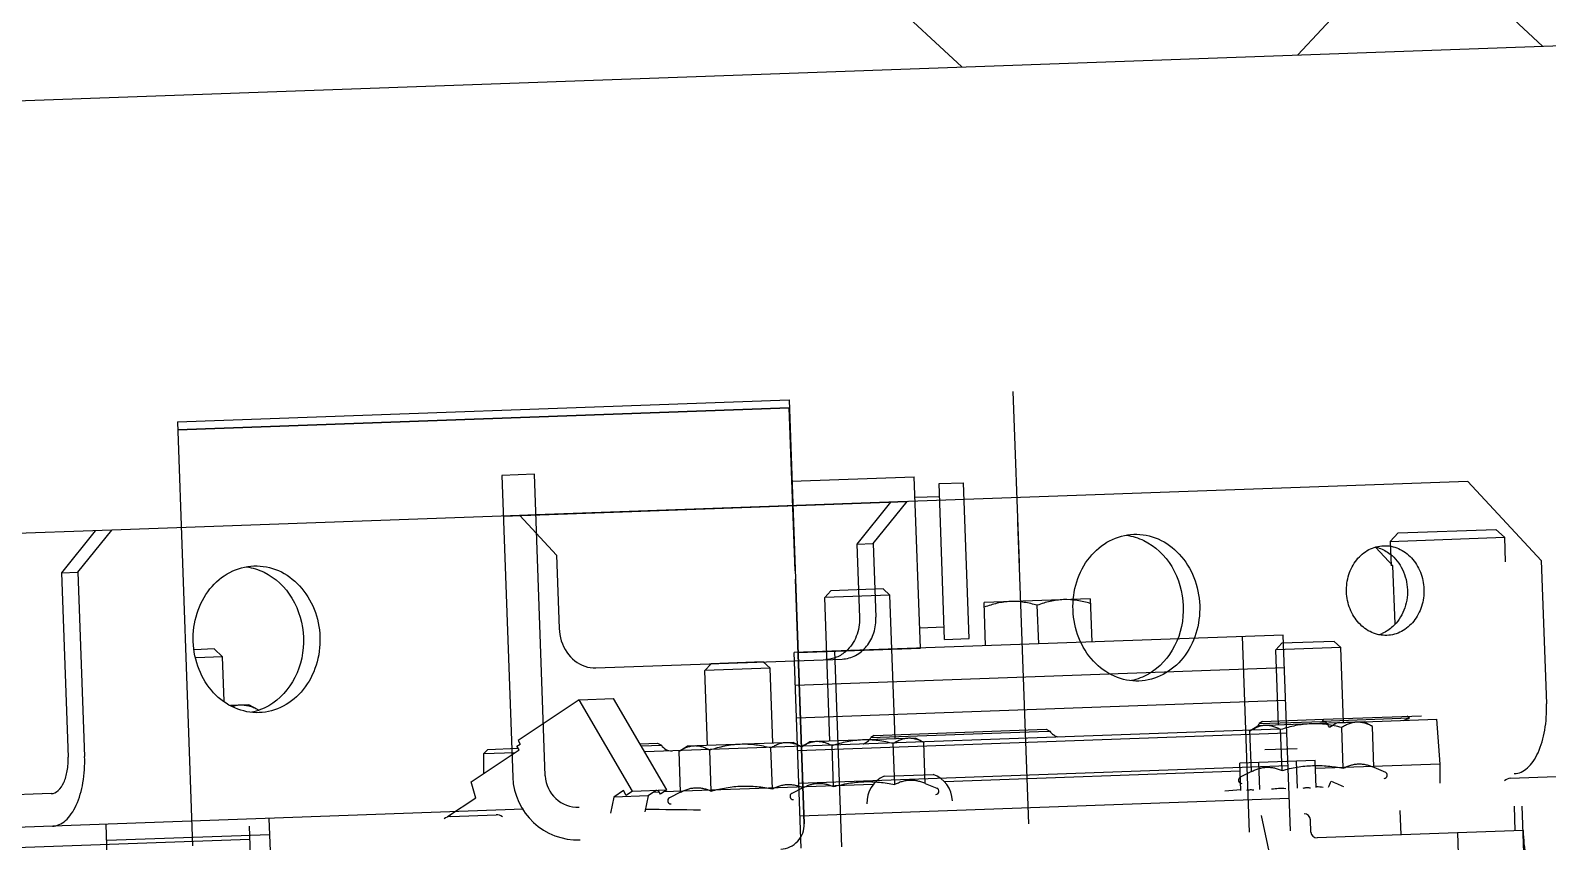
# Model space of a CAD drawing. Header units: millimetres. Extents: x 8884 to 18446, y 10737 to 16556.
# Drawn here: x 11181 to 11190.3, y 15461.19 to 15466.16 of the extents above; entities that cross this region are included whole.
import ezdxf

# ---------------------------------------------------------------- set-up
doc = ezdxf.new("R2010")
doc.units = ezdxf.units.MM
for name, color, linetype in [('05_CONCRETE', 2, 'Continuous'), ('05_HATCH CONCRETE', 252, 'Continuous'), ('CAR', 7, 'Continuous'), ('ZMATERIEL', 7, 'Continuous')]:
    doc.layers.add(name, color=color, linetype=linetype)

msp = doc.modelspace()

# ---------------------------------------------------------------- linework, layer by layer
at = {"color": 252, "linetype": 'Continuous'}
for p, q in [((11184.091, 15463.4396, 84.487), (11183.8911, 15463.4324, 84.487)), ((11183.8911, 15463.4324, 84.487), (11183.9576, 15461.5836, 84.487)), ((11184.1575, 15461.5908, 84.487), (11184.091, 15463.4396, 84.487)), ((11189.8108, 15463.3951, 84.487), (11184.1, 15463.1898, 84.487)), ((11189.8108, 15463.3951, 84.487), (11190.26, 15462.911, 84.487)), ((11183.9001, 15463.1826, 84.487), (11186.3737, 15463.2715, 84.487)), ((11186.3737, 15463.2715, 84.487), (11184.0018, 15463.1862, 84.487)), ((11186.2728, 15463.2679, 84.487), (11186.0661, 15463.0103, 84.487)), ((11186.1671, 15463.0139, 84.487), (11186.3737, 15463.2715, 84.487)), ((11184.0018, 15463.1862, 84.487), (11181.5006, 15463.0963, 84.487)), ((11184.1, 15463.1898, 84.487), (11183.9001, 15463.1826, 84.487)), ((11184.0018, 15463.1862, 84.487), (11184.2264, 15462.9441, 84.487)), ((11189.3824, 15463.0795, 84.487), (11189.982, 15463.1011, 84.487)), ((11189.982, 15463.1011, 84.487), (11190.0337, 15463.0529, 84.487)), ((11181.5006, 15463.0963, 84.487), (11180.491, 15463.06, 84.487)), ((11181.3996, 15463.0926, 84.487), (11181.193, 15462.8351, 84.487)), ((11181.2939, 15462.8387, 84.487), (11181.5006, 15463.0963, 84.487)), ((11186.0661, 15463.0103, 84.487), (11186.1671, 15463.0139, 84.487)), ((11186.0661, 15463.0103, 84.487), (11186.0823, 15462.5606, 84.487)), ((11186.1671, 15463.0139, 84.487), (11186.1833, 15462.5642, 84.487)), ((11189.3824, 15463.0795, 84.487), (11189.3342, 15463.0278, 84.487)), ((11189.3342, 15463.0278, 84.487), (11190.0337, 15463.0529, 84.487)), ((11189.3342, 15463.0278, 84.487), (11189.3396, 15462.8779, 84.487)), ((11190.0337, 15463.0529, 84.487), (11190.0391, 15462.903, 84.487)), ((11184.2264, 15462.9441, 84.487), (11184.2426, 15462.4944, 84.487)), ((11189.2469, 15462.9909, 84.487), (11189.3514, 15462.8783, 84.487)), ((11181.193, 15462.8351, 84.487), (11181.2939, 15462.8387, 84.487)), ((11181.193, 15462.8351, 84.487), (11181.2336, 15461.7058, 84.487)), ((11181.2939, 15462.8387, 84.487), (11181.3346, 15461.7094, 84.487)), ((11189.3642, 15462.523, 84.487), (11189.3514, 15462.8783, 84.487)), ((11190.26, 15462.911, 84.487), (11190.2916, 15462.0315, 84.487)), ((11186.2277, 15462.7359, 84.487), (11185.9079, 15462.7244, 84.487)), ((11186.2691, 15462.6974, 84.487), (11186.2277, 15462.7359, 84.487)), ((11185.8694, 15462.683, 84.487), (11185.9079, 15462.7244, 84.487)), ((11186.2691, 15462.6974, 84.487), (11185.8694, 15462.683, 84.487)), ((11185.901, 15461.8036, 84.487), (11185.8694, 15462.683, 84.487)), ((11186.3007, 15461.818, 84.487), (11186.2691, 15462.6974, 84.487)), ((11187.4956, 15462.6765, 84.487), (11186.8461, 15462.6531, 84.487)), ((11186.8556, 15462.3883, 84.487), (11186.8461, 15462.6531, 84.487)), ((11187.1804, 15462.4, 84.487), (11187.1719, 15462.6358, 84.487)), ((11187.4956, 15462.6765, 84.487), (11187.5052, 15462.4116, 84.487)), ((11188.6794, 15462.4539, 84.487), (11185.6813, 15462.346, 84.487)), ((11188.7225, 15461.2546, 84.487), (11188.6794, 15462.4539, 84.487)), ((11182.1282, 15462.3684, 84.487), (11182.0081, 15462.364, 84.487)), ((11182.18, 15462.3202, 84.487), (11182.1282, 15462.3684, 84.487)), ((11188.4727, 15461.2457, 84.487), (11188.4296, 15462.4449, 84.487)), ((11188.6327, 15462.3621, 84.487), (11188.6712, 15462.4035, 84.487)), ((11189.0324, 15462.3765, 84.487), (11188.6327, 15462.3621, 84.487)), ((11188.6492, 15461.9024, 84.487), (11188.6327, 15462.3621, 84.487)), ((11188.991, 15462.415, 84.487), (11188.6712, 15462.4035, 84.487)), ((11189.0324, 15462.3765, 84.487), (11188.991, 15462.415, 84.487)), ((11189.0489, 15461.9168, 84.487), (11189.0324, 15462.3765, 84.487)), ((11182.18, 15462.3202, 84.487), (11182.0161, 15462.3143, 84.487)), ((11182.1898, 15462.0487, 84.487), (11182.18, 15462.3202, 84.487)), ((11184.4672, 15462.2524, 84.487), (11185.9766, 15462.3066, 84.487)), ((11185.1349, 15462.2363, 84.487), (11185.1735, 15462.2777, 84.487)), ((11185.4933, 15462.2893, 84.487), (11185.1735, 15462.2777, 84.487)), ((11185.5347, 15462.2507, 84.487), (11185.4933, 15462.2893, 84.487)), ((11185.7245, 15461.1468, 84.487), (11185.6813, 15462.346, 84.487)), ((11185.9743, 15461.1558, 84.487), (11185.9312, 15462.355, 84.487)), ((11185.5347, 15462.2507, 84.487), (11185.1349, 15462.2363, 84.487)), ((11185.1515, 15461.7766, 84.487), (11185.1349, 15462.2363, 84.487)), ((11185.5512, 15461.791, 84.487), (11185.5347, 15462.2507, 84.487)), ((11185.6885, 15462.1462, 84.487), (11188.6866, 15462.254, 84.487)), ((11182.3407, 15462.0258, 84.487), (11182.2289, 15462.0218, 84.487)), ((11182.3973, 15461.9957, 84.487), (11182.3407, 15462.0258, 84.487)), ((11184.365, 15462.0576, 84.487), (11183.9911, 15461.8065, 84.487)), ((11184.365, 15462.0576, 84.487), (11184.5756, 15462.0652, 84.487)), ((11184.6924, 15461.4975, 84.487), (11184.365, 15462.0576, 84.487)), ((11184.903, 15461.5051, 84.487), (11184.5756, 15462.0652, 84.487)), ((11185.6957, 15461.9463, 84.487), (11188.6938, 15462.0541, 84.487)), ((11188.4751, 15461.8671, 84.487), (11188.5243, 15461.8979, 84.487)), ((11189.1739, 15461.9213, 84.487), (11188.5243, 15461.8979, 84.487)), ((11188.5317, 15461.9108, 84.487), (11188.9188, 15461.9247, 84.487)), ((11188.5528, 15461.924, 84.487), (11188.5317, 15461.9108, 84.487)), ((11188.5528, 15461.924, 84.487), (11188.9247, 15461.9373, 84.487)), ((11189.4533, 15461.9439, 84.487), (11188.9187, 15461.9247, 84.487)), ((11188.9188, 15461.9247, 84.487), (11188.9247, 15461.9373, 84.487)), ((11188.9188, 15461.9247, 84.487), (11188.9409, 15461.9225, 84.487)), ((11188.9247, 15461.9373, 84.487), (11189.5258, 15461.959, 84.487)), ((11189.0056, 15461.9163, 84.487), (11189.6205, 15461.9384, 84.487)), ((11189.2252, 15461.8941, 84.487), (11189.1739, 15461.9213, 84.487)), ((11189.2342, 15461.6438, 84.487), (11189.2252, 15461.8941, 84.487)), ((11189.4533, 15461.9439, 84.487), (11189.4382, 15461.9558, 84.487)), ((11189.64, 15461.6629, 84.487), (11189.6205, 15461.9384, 84.487)), ((11183.9911, 15461.8065, 84.487), (11184.0035, 15461.7853, 84.487)), ((11188.6587, 15461.8777, 84.487), (11184.767, 15461.7378, 84.487)), ((11185.7029, 15461.7464, 84.487), (11188.701, 15461.8543, 84.487)), ((11185.7269, 15461.7683, 84.487), (11185.7761, 15461.7991, 84.487)), ((11186.4256, 15461.8225, 84.487), (11185.7761, 15461.7991, 84.487)), ((11186.1273, 15461.798, 84.487), (11186.1295, 15461.7996, 84.487)), ((11186.1295, 15461.7996, 84.487), (11186.131, 15461.8007, 84.487)), ((11186.1516, 15461.8251, 84.487), (11187.2356, 15461.8641, 84.487)), ((11186.1728, 15461.8384, 84.487), (11186.1516, 15461.8251, 84.487)), ((11186.1728, 15461.8384, 84.487), (11187.2263, 15461.8763, 84.487)), ((11186.4769, 15461.7953, 84.487), (11186.4256, 15461.8225, 84.487)), ((11187.2263, 15461.8763, 84.487), (11187.2484, 15461.8646, 84.487)), ((11187.2356, 15461.8641, 84.487), (11187.2484, 15461.8646, 84.487)), ((11188.4841, 15461.6168, 84.487), (11188.4751, 15461.8671, 84.487)), ((11188.6716, 15461.6235, 84.487), (11188.6626, 15461.8739, 84.487)), ((11189.0466, 15461.637, 84.487), (11189.0376, 15461.8873, 84.487)), ((11183.7024, 15461.5536, 84.487), (11183.9962, 15461.7509, 84.487)), ((11183.8053, 15461.7532, 84.487), (11183.7804, 15461.7273, 84.487)), ((11183.7804, 15461.7273, 84.487), (11183.9713, 15461.7342, 84.487)), ((11183.7805, 15461.6061, 84.487), (11183.7804, 15461.7273, 84.487)), ((11183.8054, 15461.7532, 84.487), (11183.9909, 15461.7599, 84.487)), ((11183.9838, 15461.7721, 84.487), (11184.0035, 15461.7853, 84.487)), ((11183.9962, 15461.7509, 84.487), (11183.9838, 15461.7721, 84.487)), ((11184.7383, 15461.7868, 84.487), (11184.8458, 15461.7907, 84.487)), ((11184.7472, 15461.7743, 84.487), (11184.8686, 15461.7786, 84.487)), ((11184.8458, 15461.7907, 84.487), (11184.8686, 15461.7786, 84.487)), ((11184.9773, 15461.7413, 84.487), (11185.0265, 15461.7721, 84.487)), ((11184.9863, 15461.491, 84.487), (11184.9773, 15461.7413, 84.487)), ((11185.6761, 15461.7955, 84.487), (11185.0265, 15461.7721, 84.487)), ((11185.1739, 15461.4978, 84.487), (11185.1649, 15461.7481, 84.487)), ((11185.5489, 15461.5112, 84.487), (11185.5399, 15461.7616, 84.487)), ((11185.727, 15461.7685, 84.487), (11185.6761, 15461.7955, 84.487)), ((11185.7359, 15461.518, 84.487), (11185.7269, 15461.7683, 84.487)), ((11185.7271, 15461.7685, 84.487), (11185.727, 15461.7685, 84.487)), ((11185.9234, 15461.5247, 84.487), (11185.9144, 15461.775, 84.487)), ((11186.1049, 15461.7859, 84.487), (11186.1054, 15461.786, 84.487)), ((11186.1054, 15461.786, 84.487), (11186.1058, 15461.7861, 84.487)), ((11186.1058, 15461.7861, 84.487), (11186.1063, 15461.7863, 84.487)), ((11186.1063, 15461.7863, 84.487), (11186.1068, 15461.7864, 84.487)), ((11186.1068, 15461.7864, 84.487), (11186.1075, 15461.7867, 84.487)), ((11186.1075, 15461.7867, 84.487), (11186.1083, 15461.787, 84.487)), ((11186.1083, 15461.787, 84.487), (11186.1092, 15461.7873, 84.487)), ((11186.1092, 15461.7873, 84.487), (11186.1101, 15461.7877, 84.487)), ((11186.1101, 15461.7877, 84.487), (11186.1112, 15461.7882, 84.487)), ((11186.1112, 15461.7882, 84.487), (11186.1123, 15461.7887, 84.487)), ((11186.1123, 15461.7887, 84.487), (11186.1136, 15461.7894, 84.487)), ((11186.1136, 15461.7894, 84.487), (11186.1149, 15461.7901, 84.487)), ((11186.1149, 15461.7901, 84.487), (11186.1164, 15461.7909, 84.487)), ((11186.1164, 15461.7909, 84.487), (11186.1179, 15461.7918, 84.487)), ((11186.1179, 15461.7918, 84.487), (11186.1196, 15461.7928, 84.487)), ((11186.1196, 15461.7928, 84.487), (11186.1213, 15461.7939, 84.487)), ((11186.1213, 15461.7939, 84.487), (11186.1232, 15461.7951, 84.487)), ((11186.1232, 15461.7951, 84.487), (11186.1252, 15461.7965, 84.487)), ((11186.1252, 15461.7965, 84.487), (11186.1273, 15461.798, 84.487)), ((11186.2984, 15461.5382, 84.487), (11186.2894, 15461.7885, 84.487)), ((11186.4859, 15461.5449, 84.487), (11186.4769, 15461.7953, 84.487)), ((11188.7642, 15461.7565, 84.487), (11188.5657, 15461.7493, 84.487)), ((11185.7101, 15461.5466, 84.487), (11188.7082, 15461.6544, 84.487)), ((11188.4158, 15461.6188, 84.487), (11186.6038, 15461.5537, 84.487)), ((11188.8756, 15461.6854, 84.487), (11188.414, 15461.6688, 84.487)), ((11188.42, 15461.5019, 84.487), (11188.414, 15461.6688, 84.487)), ((11188.4841, 15461.6168, 84.487), (11188.4159, 15461.582, 84.487)), ((11188.5354, 15461.5061, 84.487), (11188.5294, 15461.673, 84.487)), ((11188.7662, 15461.5144, 84.487), (11188.7602, 15461.6813, 84.487)), ((11188.8816, 15461.5185, 84.487), (11188.8756, 15461.6854, 84.487)), ((11189.64, 15461.6629, 84.487), (11188.8774, 15461.6354, 84.487)), ((11189.2342, 15461.6438, 84.487), (11189.3047, 15461.6139, 84.487)), ((11189.6401, 15461.5458, 84.487), (11189.64, 15461.6629, 84.487)), ((11183.7309, 15461.4546, 84.487), (11183.7024, 15461.5536, 84.487)), ((11186.1673, 15461.538, 84.487), (11184.8833, 15461.4918, 84.487)), ((11186.2339, 15461.5884, 84.487), (11186.5337, 15461.5992, 84.487)), ((11186.4859, 15461.5449, 84.487), (11186.5565, 15461.5151, 84.487)), ((11190.0719, 15461.5758, 84.487), (11190.3517, 15461.5859, 84.487)), ((11181.1305, 15461.4819, 84.487), (11180.5449, 15461.4609, 84.487)), ((11183.7309, 15461.4546, 84.487), (11183.5585, 15461.3388, 84.487)), ((11184.5766, 15461.4611, 84.487), (11184.5559, 15461.363, 84.487)), ((11184.6357, 15461.5008, 84.487), (11184.5766, 15461.4611, 84.487)), ((11184.7872, 15461.4687, 84.487), (11184.5766, 15461.4611, 84.487)), ((11184.653, 15461.471, 84.487), (11184.6357, 15461.5008, 84.487)), ((11184.6924, 15461.4975, 84.487), (11184.653, 15461.471, 84.487)), ((11184.6924, 15461.4975, 84.487), (11184.903, 15461.5051, 84.487)), ((11184.7872, 15461.4687, 84.487), (11184.7665, 15461.3705, 84.487)), ((11184.8379, 15461.5027, 84.487), (11184.7872, 15461.4687, 84.487)), ((11184.8565, 15461.4908, 84.487), (11184.8182, 15461.4895, 84.487)), ((11184.8636, 15461.4786, 84.487), (11184.8493, 15461.5031, 84.487)), ((11184.903, 15461.5051, 84.487), (11184.8636, 15461.4786, 84.487)), ((11184.9863, 15461.491, 84.487), (11184.9181, 15461.4562, 84.487)), ((11185.7359, 15461.518, 84.487), (11185.6676, 15461.4831, 84.487)), ((11185.7173, 15461.3467, 84.487), (11188.7153, 15461.4545, 84.487)), ((11188.3214, 15461.4983, 84.487), (11188.4199, 15461.5065, 84.487)), ((11184.0233, 15461.3858, 84.487), (11180.5521, 15461.261, 84.487)), ((11183.5761, 15461.3422, 84.487), (11183.8559, 15461.3523, 84.487)), ((11188.5441, 15461.3483, 84.487), (11188.6795, 15460.7143, 84.487)), ((11189.3935, 15461.3788, 84.487), (11189.3989, 15461.2289, 84.487)), ((11190.093, 15461.404, 84.487), (11190.0984, 15461.2541, 84.487)), ((11181.4736, 15461.094, 84.487), (11181.4664, 15461.2939, 84.487)), ((11182.3424, 15461.2834, 84.487), (11182.4214, 15459.0848, 84.487)), ((11182.473, 15461.13, 84.487), (11182.4658, 15461.3298, 84.487)), ((11188.8479, 15461.2466, 84.487), (11188.8452, 15461.3216, 84.487)), ((11190.1484, 15461.2559, 84.487), (11188.8867, 15461.2105, 84.487)), ((11189.7765, 15460.467, 84.487), (11189.7487, 15461.2415, 84.487)), ((11182.3454, 15461.2004, 84.487), (11180.1968, 15461.1231, 84.487)), ((11182.4694, 15461.2299, 84.487), (11181.47, 15461.1939, 84.487))]:
    msp.add_line(p, q, dxfattribs=at)
for centre, radius, start, end in [((11189.1991, 15462.786, 84.487), 0.2119, 71.42574, 77.74862), ((11189.2037, 15462.6596, 84.487), 0.2119, 286.37069, 292.69356), ((11182.2185, 15461.6429, 84.487), 0.3955, 62.05278, 63.1475), ((11188.4654, 15461.9458, 84.487), 0.075, 272.05965, 332.10793), ((11184.5317, 15459.1955, 84.487), 5.1844, 31.29622, 31.73561), ((11188.0572, 15463.3741, 84.487), 1.7392, 301.33916, 303.04636), ((11189.099, 15462.9403, 84.487), 1.0576, 287.35063, 289.57552), ((11186.0854, 15461.8602, 84.487), 0.075, 307.46077, 332.05953), ((11187.312, 15461.9044, 84.487), 0.075, 212.0597, 236.68006), ((11184.9319, 15461.8188, 84.487), 0.075, 212.35151, 271.98003), ((11189.2969, 15461.5955, 84.487), 0.02, 272.05965, 67.05965), ((11184.3574, 15461.598, 84.487), 0.4, 182.05965, 272.05965), ((11184.3574, 15461.598, 84.487), 0.2, 182.05965, 272.05965), ((11186.3046, 15461.4258, 84.487), 0.1772, 113.4859, 182.05965), ((11186.475, 15461.432, 84.487), 0.1772, 2.05965, 70.63341), ((11188.425, 15461.5641, 84.487), 0.02, 117.05965, 272.05965), ((11188.578, 15458.096, 84.487), 3.4418, 84.22115, 84.94458), ((11183.6479, 15463.8732, 84.487), 5.8064, 336.1035, 336.51154), ((11190.0739, 15461.5184, 84.487), 0.0575, 92.05965, 133.65015), ((11184.9272, 15461.4384, 84.487), 0.02, 117.05965, 272.05965), ((11185.6767, 15461.4653, 84.487), 0.02, 117.05965, 272.05965), ((11186.5487, 15461.4967, 84.487), 0.02, 272.05965, 67.05965), ((11188.6669, 15461.0715, 84.487), 0.4412, 92.10043, 97.72485), ((11188.6663, 15461.0715, 84.487), 0.4412, 86.39446, 92.01888), ((11183.5781, 15461.2848, 84.487), 0.0575, 92.05965, 133.53773), ((11183.8579, 15461.2948, 84.487), 0.0575, 50.58157, 92.05965), ((11183.8579, 15461.2948, 84.487), 0.0575, 50.46915, 50.58157), ((11185.8364, 15532.1186, 84.487), 70.7396, 269.136182, 269.410143), ((11188.8077, 15461.3202, 84.487), 0.0375, 2.05965, 92.05965), ((11183.5781, 15461.2848, 84.487), 0.0575, 133.53773, 133.65015), ((11188.8854, 15461.248, 84.487), 0.0375, 182.05965, 272.05965), ((11191.3976, 15461.3008, 84.487), 1.25, 182.05965, 197.12972)]:
    msp.add_arc(centre, radius, start, end, dxfattribs=at)
for points, start_tangent, end_tangent in [([(11187.3908, 15462.6077, 84.487), (11187.4141, 15462.7808, 84.487), (11187.493, 15462.9297, 84.487), (11187.6154, 15463.0317, 84.487), (11187.7627, 15463.0713, 84.487)], (-0.03594, 0.999354), (0.999354, 0.03594)), ([(11187.7172, 15463.0651, 84.487), (11187.8244, 15463.0328, 84.487)], (0.991674, -0.128776), (0.900131, -0.435619)), ([(11187.7627, 15463.0713, 84.487), (11187.9125, 15463.0424, 84.487), (11188.0419, 15462.9495, 84.487), (11188.1313, 15462.8066, 84.487), (11188.167, 15462.6356, 84.487)], (0.999354, 0.03594), (0.03594, -0.999354)), ([(11187.8244, 15463.0328, 84.487), (11187.9957, 15462.8729, 84.487), (11188.0661, 15462.6319, 84.487)], (0.900131, -0.435619), (0.03594, -0.999354)), ([(11189.0665, 15462.7179, 84.487), (11189.0808, 15462.8238, 84.487), (11189.129, 15462.9148, 84.487), (11189.2038, 15462.9771, 84.487), (11189.2938, 15463.0013, 84.487)], (-0.03594, 0.999354), (0.999354, 0.03594)), ([(11189.2666, 15462.9869, 84.487), (11189.3342, 15462.9502, 84.487)], (0.94794, -0.31845), (0.78763, -0.616149)), ([(11189.2938, 15463.0013, 84.487), (11189.3853, 15462.9836, 84.487), (11189.4644, 15462.9268, 84.487), (11189.519, 15462.8395, 84.487), (11189.5409, 15462.735, 84.487)], (0.999354, 0.03594), (0.03594, -0.999354)), ([(11189.3342, 15462.9502, 84.487), (11189.4096, 15462.8552, 84.487), (11189.4399, 15462.7314, 84.487)], (0.78763, -0.616149), (0.03594, -0.999354)), ([(11182.0001, 15462.4138, 84.487), (11182.0235, 15462.587, 84.487), (11182.1024, 15462.7359, 84.487), (11182.2248, 15462.8379, 84.487), (11182.3721, 15462.8774, 84.487)], (-0.03594, 0.999354), (0.999354, 0.03594)), ([(11182.3265, 15462.8712, 84.487), (11182.4338, 15462.839, 84.487)], (0.991674, -0.128776), (0.900131, -0.435619)), ([(11182.3721, 15462.8774, 84.487), (11182.5218, 15462.8486, 84.487), (11182.6512, 15462.7556, 84.487), (11182.7406, 15462.6128, 84.487), (11182.7764, 15462.4417, 84.487)], (0.999354, 0.03594), (0.03594, -0.999354)), ([(11182.4338, 15462.839, 84.487), (11182.6051, 15462.679, 84.487), (11182.6754, 15462.4381, 84.487)], (0.900131, -0.435619), (0.03594, -0.999354)), ([(11189.5409, 15462.735, 84.487), (11189.5266, 15462.6292, 84.487), (11189.4784, 15462.5382, 84.487), (11189.4036, 15462.4758, 84.487), (11189.3136, 15462.4517, 84.487)], (0.03594, -0.999354), (-0.999354, -0.03594)), ([(11189.4399, 15462.7314, 84.487), (11189.4186, 15462.6057, 84.487), (11189.3502, 15462.5055, 84.487)], (0.03594, -0.999354), (-0.741335, -0.671136)), ([(11187.0085, 15462.6589, 84.487), (11186.9267, 15462.6482, 84.487), (11186.8471, 15462.6241, 84.487)], (-0.999354, -0.03594), (-0.936705, -0.350119)), ([(11187.1719, 15462.6358, 84.487), (11187.0908, 15462.6541, 84.487), (11187.0085, 15462.6589, 84.487)], (-0.959436, 0.281928), (-0.999354, -0.03594)), ([(11187.3332, 15462.6706, 84.487), (11187.2514, 15462.6599, 84.487), (11187.1719, 15462.6358, 84.487)], (-0.999354, -0.03594), (-0.936705, -0.350119)), ([(11187.4967, 15462.6475, 84.487), (11187.4156, 15462.6658, 84.487), (11187.3332, 15462.6706, 84.487)], (-0.959436, 0.281928), (-0.999354, -0.03594)), ([(11188.167, 15462.6356, 84.487), (11188.1436, 15462.4624, 84.487), (11188.0648, 15462.3135, 84.487), (11187.9424, 15462.2115, 84.487), (11187.7951, 15462.1719, 84.487)], (0.03594, -0.999354), (-0.999354, -0.03594)), ([(11189.3136, 15462.4517, 84.487), (11189.2221, 15462.4693, 84.487), (11189.143, 15462.5261, 84.487), (11189.0884, 15462.6134, 84.487), (11189.0665, 15462.7179, 84.487)], (-0.999354, -0.03594), (-0.03594, 0.999354)), ([(11185.9766, 15462.3066, 84.487), (11186.0585, 15462.3286, 84.487), (11186.1264, 15462.3853, 84.487), (11186.1703, 15462.468, 84.487), (11186.1833, 15462.5642, 84.487)], (0.999354, 0.03594), (-0.03594, 0.999354)), ([(11186.0823, 15462.5606, 84.487), (11186.0629, 15462.4463, 84.487), (11186.0007, 15462.3553, 84.487)], (0.03594, -0.999354), (-0.741216, -0.671267)), ([(11187.7951, 15462.1719, 84.487), (11187.6453, 15462.2008, 84.487), (11187.5159, 15462.2938, 84.487), (11187.4265, 15462.4366, 84.487), (11187.3908, 15462.6077, 84.487)], (-0.999354, -0.03594), (-0.03594, 0.999354)), ([(11188.0661, 15462.6319, 84.487), (11188.0132, 15462.3866, 84.487), (11187.8539, 15462.2147, 84.487)], (0.03594, -0.999354), (-0.866514, -0.499154)), ([(11184.2426, 15462.4944, 84.487), (11184.2891, 15462.3491, 84.487), (11184.4002, 15462.2622, 84.487)], (0.03594, -0.999354), (0.948059, -0.318093)), ([(11189.3502, 15462.5055, 84.487), (11189.2854, 15462.4641, 84.487)], (-0.741335, -0.671136), (-0.922615, -0.385721)), ([(11182.4044, 15461.978, 84.487), (11182.2547, 15462.0069, 84.487), (11182.1252, 15462.0999, 84.487), (11182.0359, 15462.2427, 84.487), (11182.0001, 15462.4138, 84.487)], (-0.999354, -0.03594), (-0.03594, 0.999354)), ([(11182.7764, 15462.4417, 84.487), (11182.753, 15462.2685, 84.487), (11182.6741, 15462.1196, 84.487), (11182.5517, 15462.0176, 84.487), (11182.4044, 15461.978, 84.487)], (0.03594, -0.999354), (-0.999354, -0.03594)), ([(11182.6754, 15462.4381, 84.487), (11182.6225, 15462.1927, 84.487), (11182.4632, 15462.0208, 84.487)], (0.03594, -0.999354), (-0.866514, -0.499154)), ([(11185.9418, 15462.3176, 84.487), (11185.8757, 15462.303, 84.487)], (-0.92276, -0.385374), (-0.999354, -0.03594)), ([(11186.0007, 15462.3553, 84.487), (11185.9418, 15462.3176, 84.487)], (-0.741216, -0.671267), (-0.92276, -0.385374)), ([(11184.4002, 15462.2622, 84.487), (11184.4672, 15462.2524, 84.487)], (0.948059, -0.318093), (0.999354, 0.03594)), ([(11187.8539, 15462.2147, 84.487), (11187.7492, 15462.1748, 84.487)], (-0.866514, -0.499154), (-0.979861, -0.199678)), ([(11182.2871, 15462.0239, 84.487), (11182.2626, 15462.0212, 84.487), (11182.2383, 15462.0152, 84.487)], (-0.999354, -0.03594), (-0.954011, -0.299773)), ([(11182.3971, 15461.9958, 84.487), (11182.3699, 15462.0081, 84.487), (11182.3424, 15462.0173, 84.487), (11182.3148, 15462.0227, 84.487), (11182.2871, 15462.0239, 84.487)], (-0.892227, 0.451588), (-0.999354, -0.03594)), ([(11182.4632, 15462.0208, 84.487), (11182.3585, 15461.981, 84.487)], (-0.866514, -0.499154), (-0.979861, -0.199678)), ([(11190.0947, 15461.6042, 84.487), (11190.1358, 15461.6137, 84.487), (11190.1747, 15461.6391, 84.487), (11190.21, 15461.6792, 84.487), (11190.2402, 15461.7325, 84.487), (11190.2813, 15461.8703, 84.487), (11190.2916, 15462.0315, 84.487)], (0.999354, 0.03594), (-0.03594, 0.999354)), ([(11188.5678, 15461.8995, 84.487), (11188.5441, 15461.8966, 84.487), (11188.5207, 15461.89, 84.487), (11188.4977, 15461.8799, 84.487), (11188.4751, 15461.8671, 84.487)], (-0.999354, -0.03594), (-0.847496, -0.530802)), ([(11188.6626, 15461.8739, 84.487), (11188.6391, 15461.885, 84.487), (11188.6155, 15461.8934, 84.487), (11188.5916, 15461.8984, 84.487), (11188.5678, 15461.8995, 84.487)], (-0.883436, 0.468552), (-0.999354, -0.03594)), ([(11188.8491, 15461.9096, 84.487), (11188.8016, 15461.9059, 84.487), (11188.7546, 15461.8984, 84.487), (11188.6626, 15461.8739, 84.487)], (-0.999354, -0.03594), (-0.95018, -0.311701)), ([(11189.0376, 15461.8873, 84.487), (11188.9441, 15461.9052, 84.487), (11188.8967, 15461.9093, 84.487), (11188.8491, 15461.9096, 84.487)], (-0.970116, 0.242641), (-0.999354, -0.03594)), ([(11189.1304, 15461.9197, 84.487), (11189.1067, 15461.9169, 84.487), (11189.0832, 15461.9102, 84.487), (11189.0602, 15461.9002, 84.487), (11189.0376, 15461.8873, 84.487)], (-0.999354, -0.03594), (-0.847496, -0.530802)), ([(11189.2252, 15461.8941, 84.487), (11189.2017, 15461.9053, 84.487), (11189.178, 15461.9136, 84.487), (11189.1542, 15461.9186, 84.487), (11189.1304, 15461.9197, 84.487)], (-0.883436, 0.468552), (-0.999354, -0.03594)), ([(11185.8196, 15461.8007, 84.487), (11185.7959, 15461.7978, 84.487), (11185.7725, 15461.7911, 84.487), (11185.7495, 15461.7811, 84.487), (11185.7269, 15461.7683, 84.487)], (-0.999354, -0.03594), (-0.847496, -0.530802)), ([(11185.9144, 15461.775, 84.487), (11185.8909, 15461.7862, 84.487), (11185.8672, 15461.7945, 84.487), (11185.8434, 15461.7995, 84.487), (11185.8196, 15461.8007, 84.487)], (-0.883436, 0.468552), (-0.999354, -0.03594)), ([(11186.1009, 15461.8108, 84.487), (11186.0534, 15461.8071, 84.487), (11186.0064, 15461.7995, 84.487), (11185.9144, 15461.775, 84.487)], (-0.999354, -0.03594), (-0.95018, -0.311701)), ([(11186.2894, 15461.7885, 84.487), (11186.1959, 15461.8064, 84.487), (11186.1485, 15461.8105, 84.487), (11186.1009, 15461.8108, 84.487)], (-0.970116, 0.242641), (-0.999354, -0.03594)), ([(11186.3821, 15461.8209, 84.487), (11186.3584, 15461.818, 84.487), (11186.335, 15461.8114, 84.487), (11186.312, 15461.8013, 84.487), (11186.2894, 15461.7885, 84.487)], (-0.999354, -0.03594), (-0.847496, -0.530802)), ([(11186.4769, 15461.7953, 84.487), (11186.4535, 15461.8064, 84.487), (11186.4298, 15461.8148, 84.487), (11186.406, 15461.8198, 84.487), (11186.3821, 15461.8209, 84.487)], (-0.883436, 0.468552), (-0.999354, -0.03594)), ([(11187.2976, 15461.8288, 84.487), (11187.2918, 15461.8297, 84.487), (11187.2855, 15461.8325, 84.487), (11187.2786, 15461.8366, 84.487), (11187.2707, 15461.8417, 84.487)], (-0.999354, -0.03594), (-0.834909, 0.550388)), ([(11181.1376, 15461.2821, 84.487), (11181.1787, 15461.2916, 84.487), (11181.2176, 15461.3169, 84.487), (11181.2529, 15461.357, 84.487), (11181.2831, 15461.4104, 84.487), (11181.3242, 15461.5482, 84.487), (11181.3346, 15461.7094, 84.487)], (0.999354, 0.03594), (-0.03594, 0.999354)), ([(11185.0701, 15461.7737, 84.487), (11185.0464, 15461.7709, 84.487), (11185.023, 15461.7642, 84.487), (11184.9999, 15461.7541, 84.487), (11184.9773, 15461.7413, 84.487)], (-0.999354, -0.03594), (-0.847496, -0.530802)), ([(11185.1649, 15461.7481, 84.487), (11185.1414, 15461.7592, 84.487), (11185.1177, 15461.7676, 84.487), (11185.0939, 15461.7726, 84.487), (11185.0701, 15461.7737, 84.487)], (-0.883436, 0.468552), (-0.999354, -0.03594)), ([(11185.3513, 15461.7838, 84.487), (11185.3039, 15461.7801, 84.487), (11185.2568, 15461.7726, 84.487), (11185.1649, 15461.7481, 84.487)], (-0.999354, -0.03594), (-0.95018, -0.311701)), ([(11185.5399, 15461.7616, 84.487), (11185.4464, 15461.7794, 84.487), (11185.399, 15461.7835, 84.487), (11185.3513, 15461.7838, 84.487)], (-0.970116, 0.242641), (-0.999354, -0.03594)), ([(11185.6326, 15461.7939, 84.487), (11185.6089, 15461.7911, 84.487), (11185.5855, 15461.7844, 84.487), (11185.5625, 15461.7744, 84.487), (11185.5399, 15461.7616, 84.487)], (-0.999354, -0.03594), (-0.847496, -0.530802)), ([(11185.727, 15461.7685, 84.487), (11185.7036, 15461.7796, 84.487), (11185.6801, 15461.7879, 84.487), (11185.6563, 15461.7928, 84.487), (11185.6326, 15461.7939, 84.487)], (-0.884127, 0.467246), (-0.999354, -0.03594)), ([(11181.1305, 15461.4819, 84.487), (11181.1723, 15461.5002, 84.487), (11181.2067, 15461.5491, 84.487), (11181.2282, 15461.6213, 84.487), (11181.2336, 15461.7058, 84.487)], (0.999354, 0.03594), (-0.03594, 0.999354)), ([(11188.4841, 15461.6168, 84.487), (11188.5069, 15461.6274, 84.487), (11188.53, 15461.6356, 84.487), (11188.5534, 15461.6412, 84.487), (11188.577, 15461.6436, 84.487), (11188.6007, 15461.6429, 84.487), (11188.6244, 15461.639, 84.487), (11188.6481, 15461.6325, 84.487), (11188.6716, 15461.6235, 84.487)], (0.890533, 0.454918), (0.920911, -0.389773)), ([(11188.6716, 15461.6235, 84.487), (11188.7641, 15461.6441, 84.487), (11188.811, 15461.6504, 84.487), (11188.8583, 15461.6537, 84.487)], (0.96509, 0.261918), (0.999354, 0.03594)), ([(11188.8583, 15461.6537, 84.487), (11188.9056, 15461.6538, 84.487), (11188.9529, 15461.6508, 84.487), (11189.0466, 15461.637, 84.487)], (0.999354, 0.03594), (0.981411, -0.191916)), ([(11189.0466, 15461.637, 84.487), (11189.0695, 15461.6476, 84.487), (11189.0926, 15461.6559, 84.487), (11189.116, 15461.6614, 84.487), (11189.1396, 15461.6638, 84.487), (11189.1633, 15461.6631, 84.487), (11189.187, 15461.6593, 84.487), (11189.2106, 15461.6527, 84.487), (11189.2342, 15461.6438, 84.487)], (0.890533, 0.454918), (0.920911, -0.389773)), ([(11185.1739, 15461.4978, 84.487), (11185.2663, 15461.5183, 84.487), (11185.3133, 15461.5246, 84.487), (11185.3605, 15461.5279, 84.487)], (0.96509, 0.261918), (0.999354, 0.03594)), ([(11185.3605, 15461.5279, 84.487), (11185.4079, 15461.528, 84.487), (11185.4552, 15461.5251, 84.487), (11185.5489, 15461.5112, 84.487)], (0.999354, 0.03594), (0.981411, -0.191916)), ([(11185.5489, 15461.5112, 84.487), (11185.5716, 15461.5218, 84.487), (11185.5947, 15461.53, 84.487), (11185.618, 15461.5356, 84.487), (11185.6415, 15461.538, 84.487), (11185.6652, 15461.5373, 84.487), (11185.6888, 15461.5336, 84.487), (11185.7124, 15461.5271, 84.487), (11185.7359, 15461.5182, 84.487)], (0.890533, 0.454918), (0.921572, -0.388207)), ([(11185.7359, 15461.518, 84.487), (11185.7587, 15461.5285, 84.487), (11185.7818, 15461.5368, 84.487), (11185.8052, 15461.5423, 84.487), (11185.8288, 15461.5448, 84.487), (11185.8525, 15461.544, 84.487), (11185.8762, 15461.5402, 84.487), (11185.8999, 15461.5336, 84.487), (11185.9234, 15461.5247, 84.487)], (0.890533, 0.454918), (0.920911, -0.389773)), ([(11185.9234, 15461.5247, 84.487), (11186.0159, 15461.5452, 84.487), (11186.0628, 15461.5516, 84.487), (11186.1101, 15461.5549, 84.487)], (0.96509, 0.261918), (0.999354, 0.03594)), ([(11186.1101, 15461.5549, 84.487), (11186.1574, 15461.555, 84.487), (11186.2047, 15461.552, 84.487), (11186.2984, 15461.5382, 84.487)], (0.999354, 0.03594), (0.981411, -0.191916)), ([(11186.2984, 15461.5382, 84.487), (11186.3212, 15461.5488, 84.487), (11186.3443, 15461.557, 84.487), (11186.3677, 15461.5626, 84.487), (11186.3913, 15461.565, 84.487), (11186.415, 15461.5643, 84.487), (11186.4388, 15461.5604, 84.487), (11186.4624, 15461.5539, 84.487), (11186.4859, 15461.5449, 84.487)], (0.890533, 0.454918), (0.920911, -0.389773)), ([(11188.9732, 15461.559, 84.487), (11189.0473, 15461.5246, 84.487)], (0.917266, -0.398276), (0.898222, -0.439542)), ([(11184.9863, 15461.491, 84.487), (11185.0092, 15461.5016, 84.487), (11185.0323, 15461.5098, 84.487), (11185.0557, 15461.5154, 84.487), (11185.0793, 15461.5178, 84.487), (11185.103, 15461.5171, 84.487), (11185.1267, 15461.5132, 84.487), (11185.1503, 15461.5067, 84.487), (11185.1739, 15461.4978, 84.487)], (0.890533, 0.454918), (0.920911, -0.389773)), ([(11188.4558, 15461.5032, 84.487), (11188.4776, 15461.5062, 84.487), (11188.4997, 15461.5048, 84.487)], (0.97287, 0.231352), (0.986976, -0.160869)), ([(11188.8019, 15461.5157, 84.487), (11188.8238, 15461.5187, 84.487), (11188.8459, 15461.5172, 84.487)], (0.97287, 0.231352), (0.986976, -0.160869))]:
    msp.add_spline(points, degree=3, dxfattribs=dict(at, start_tangent=start_tangent, end_tangent=end_tangent))
at = {"layer": '05_CONCRETE'}
msp.add_line((11171.9934, 15465.4061, 84.487), (11266.932, 15468.8204, 84.487), dxfattribs=at)
at = {"layer": '05_HATCH CONCRETE'}
for p, q in [((11177.3266, 15478.106, 84.487), (11190.2677, 15466.0633, 84.487)), ((11173.7677, 15477.978, 84.487), (11186.7089, 15465.9353, 84.487)), ((11189.0578, 15466.3209, 84.487), (11188.7678, 15466.0093, 84.487))]:
    msp.add_line(p, q, dxfattribs=at)
at = {"layer": 'CAR', "color": 252}
msp.add_line((11187.0625, 15462.896, 84.487), (11187.0247, 15463.9454, 84.487), dxfattribs=at)
at = {"layer": 'ZMATERIEL', "color": 252, "linetype": 'Continuous'}
for p, q in [((11181.903, 15463.7612, 84.487), (11185.6506, 15463.8959, 84.487)), ((11185.6524, 15463.846, 84.487), (11181.9048, 15463.7112, 84.487)), ((11181.9048, 15463.7112, 84.487), (11185.6524, 15463.846, 84.487)), ((11185.6506, 15463.8959, 84.487), (11185.7441, 15461.2976, 84.487)), ((11185.6884, 15462.8466, 84.487), (11185.6524, 15463.846, 84.487)), ((11181.903, 15463.7612, 84.487), (11181.9965, 15461.1628, 84.487)), ((11185.6686, 15463.3963, 84.487), (11186.4181, 15463.4232, 84.487)), ((11186.4558, 15462.3739, 84.487), (11186.4181, 15463.4232, 84.487)), ((11186.5697, 15463.3816, 84.487), (11186.7196, 15463.387, 84.487)), ((11186.6041, 15462.4263, 84.487), (11186.5697, 15463.3816, 84.487)), ((11186.754, 15462.4316, 84.487), (11186.7196, 15463.387, 84.487)), ((11186.4226, 15463.2983, 84.487), (11186.5725, 15463.3037, 84.487)), ((11185.7441, 15461.2976, 84.487), (11185.6902, 15462.7967, 84.487)), ((11186.4513, 15462.4988, 84.487), (11186.6013, 15462.5042, 84.487)), ((11185.7063, 15462.3469, 84.487), (11186.4558, 15462.3739, 84.487)), ((11186.6041, 15462.4263, 84.487), (11186.754, 15462.4316, 84.487))]:
    msp.add_line(p, q, dxfattribs=at)
at = {"layer": 'ZMATERIEL', "color": 252, "linetype": 'Continuous', "ltscale": 70}
for p, q in [((11187.12, 15461.2971, 84.487), (11187.0535, 15463.1459, 84.487)), ((11190.1575, 15461.0061, 84.487), (11190.1431, 15461.4058, 84.487)), ((11190.1575, 15461.0061, 84.487), (11190.1431, 15461.4058, 84.487))]:
    msp.add_line(p, q, dxfattribs=at)
at = {"layer": 'ZMATERIEL', "color": 252, "linetype": 'Continuous'}
msp.add_arc((11185.5942, 15461.2922, 84.487), 0.15, 272.0596, 2.05964, dxfattribs=at)

doc.saveas('drawing.dxf')
